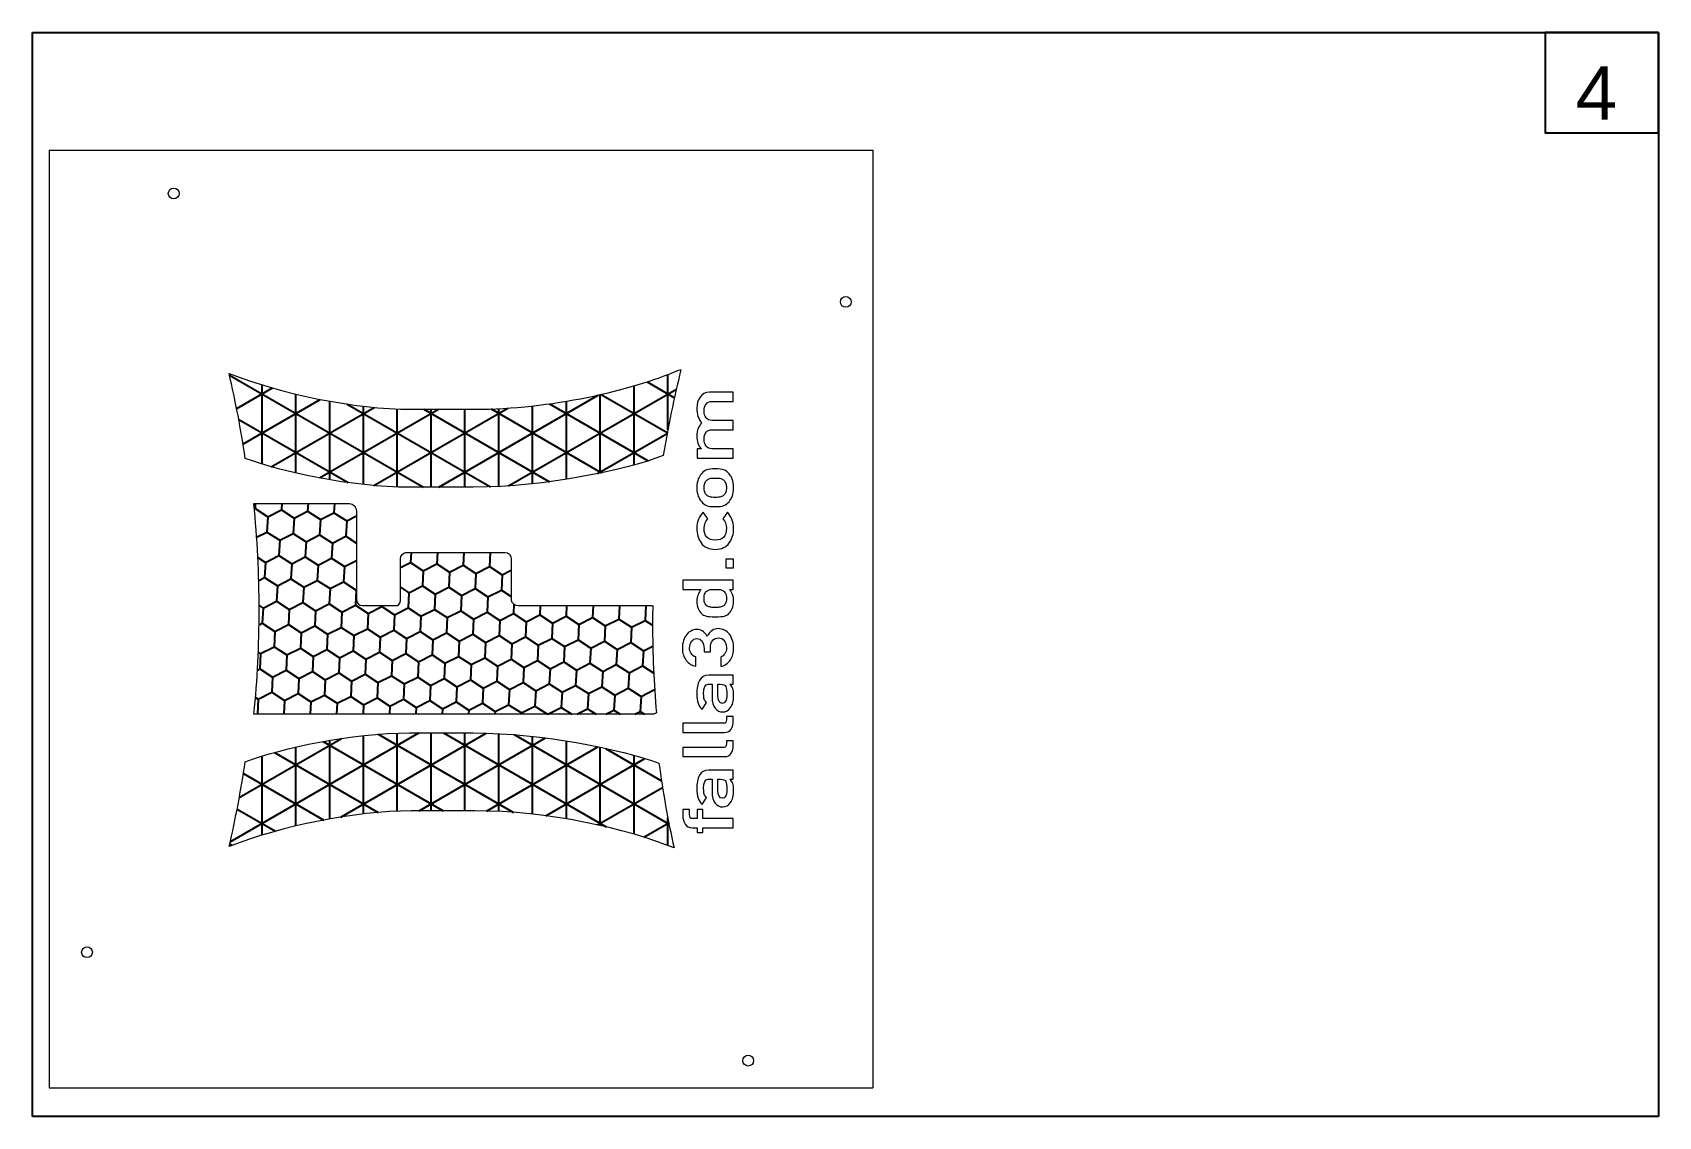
# Model space of a CAD drawing. Header units: millimetres. Extents: x 252 to 852, y 115 to 515.
import ezdxf

# ---------------------------------------------------------------- set-up
doc = ezdxf.new("R2010")
doc.units = ezdxf.units.MM
doc.layers.add('Livello 1', color=1, linetype='Continuous')
doc.styles.get("Standard").update_dxf_attribs({"font": 'Arial.ttf'})

# ---------------------------------------------------------------- blocks, each defined once
blk = doc.blocks.new('block 2')
at = {"layer": 'Livello 1'}
h = blk.add_hatch(dxfattribs=at)
h.set_pattern_fill('NET3', color=256, scale=0.2, style=2)
edge = h.paths.add_edge_path()
edge.add_spline(control_points=[(17.667, -19.849), (17.667, -19.849), (17.667, -18.654), (17.667, -18.654), (17.667, -17.552), (17.386, -16.266), (17.127, -15.566), (16.589, -15.487), (16.058, -15.387), (15.535, -15.265), (15.917, -16.24), (16.204, -17.619), (16.204, -18.685), (16.204, -18.685), (16.204, -19.88), (16.204, -19.88), (16.204, -21.249), (15.875, -22.723), (15.507, -23.619), (16.03, -23.504), (16.562, -23.409), (17.1, -23.337), (17.357, -22.617), (17.667, -21.168), (17.667, -19.849)], knot_values=[0, 0, 0, 0, 1, 1, 1, 2, 2, 2, 3, 3, 3, 4, 4, 4, 5, 5, 5, 6, 6, 6, 7, 7, 7, 8, 8, 8, 8], degree=3, periodic=0)
h = blk.add_hatch(dxfattribs=at)
h.set_pattern_fill('NET3', color=256, scale=0.2, style=2)
edge = h.paths.add_edge_path()
edge.add_spline(control_points=[(24.478, -23.702), (24.097, -22.816), (23.746, -21.291), (23.746, -19.88), (23.746, -19.88), (23.746, -18.685), (23.746, -18.685), (23.746, -17.616), (24.036, -16.231), (24.419, -15.264), (23.895, -15.386), (23.363, -15.487), (22.824, -15.566), (22.564, -16.266), (22.283, -17.552), (22.283, -18.654), (22.283, -18.654), (22.283, -19.849), (22.283, -19.849), (22.283, -21.219), (22.613, -22.73), (22.875, -23.417), (23.421, -23.506), (23.959, -23.617), (24.488, -23.75), (24.488, -23.733), (24.487, -23.722), (24.478, -23.702)], knot_values=[0, 0, 0, 0, 1, 1, 1, 2, 2, 2, 3, 3, 3, 4, 4, 4, 5, 5, 5, 6, 6, 6, 7, 7, 7, 8, 8, 8, 9, 9, 9, 9], degree=3, periodic=0)
h = blk.add_hatch(dxfattribs=at)
h.set_pattern_fill('HONEY', color=256, scale=0.09, angle=177, style=2)
edge = h.paths.add_edge_path()
edge.add_spline(control_points=[(20.055, -23.22), (20.055, -23.213), (20.058, -23.208), (20.058, -23.2), (20.058, -23.2), (20.058, -20.697), (20.058, -20.697), (20.058, -20.635), (20.109, -20.563), (20.161, -20.563), (20.161, -20.563), (20.933, -20.563), (20.933, -20.563), (21.006, -20.563), (21.057, -20.511), (21.057, -20.449), (21.057, -20.449), (21.057, -18.584), (21.057, -18.584), (21.057, -18.533), (20.995, -18.481), (20.944, -18.481), (20.944, -18.481), (20.161, -18.481), (20.161, -18.481), (20.089, -18.481), (20.058, -18.44), (20.058, -18.389), (20.058, -18.389), (20.058, -17.77), (20.058, -17.77), (20.058, -17.698), (20.109, -17.657), (20.171, -17.657), (20.171, -17.657), (21.84, -17.657), (21.84, -17.657), (21.912, -17.657), (21.974, -17.595), (21.974, -17.523), (21.974, -17.523), (21.974, -15.73), (21.974, -15.73), (21.974, -15.729), (21.973, -15.728), (21.973, -15.727), (21.317, -15.794), (20.65, -15.828), (19.975, -15.828), (19.316, -15.828), (18.665, -15.795), (18.023, -15.731), (18.021, -15.741), (18.018, -15.751), (18.018, -15.761), (18.018, -15.761), (18.018, -23.211), (18.018, -23.211), (18.018, -23.24), (18.029, -23.266), (18.044, -23.288), (18.596, -23.241), (19.154, -23.216), (19.718, -23.216), (19.83, -23.216), (19.942, -23.218), (20.055, -23.22)], knot_values=[0, 0, 0, 0, 1, 1, 1, 2, 2, 2, 3, 3, 3, 4, 4, 4, 5, 5, 5, 6, 6, 6, 7, 7, 7, 8, 8, 8, 9, 9, 9, 10, 10, 10, 11, 11, 11, 12, 12, 12, 13, 13, 13, 14, 14, 14, 15, 15, 15, 16, 16, 16, 17, 17, 17, 18, 18, 18, 19, 19, 19, 20, 20, 20, 21, 21, 21, 22, 22, 22, 22], degree=3, periodic=0)
at = {"layer": 'Livello 1', "lineweight": 0}
for points, knots in [([(17.667, -19.849), (17.667, -19.849), (17.667, -18.654), (17.667, -18.654), (17.667, -17.552), (17.386, -16.266), (17.127, -15.566), (16.589, -15.487), (16.058, -15.387), (15.535, -15.265), (15.917, -16.24), (16.204, -17.619), (16.204, -18.685), (16.204, -18.685), (16.204, -19.88), (16.204, -19.88), (16.204, -21.249), (15.875, -22.723), (15.507, -23.619), (16.03, -23.504), (16.562, -23.409), (17.1, -23.337), (17.357, -22.617), (17.667, -21.168), (17.667, -19.849)], [0, 0, 0, 0, 1, 1, 1, 2, 2, 2, 3, 3, 3, 4, 4, 4, 5, 5, 5, 6, 6, 6, 7, 7, 7, 8, 8, 8, 8]), ([(24.478, -23.702), (24.097, -22.816), (23.746, -21.291), (23.746, -19.88), (23.746, -19.88), (23.746, -18.685), (23.746, -18.685), (23.746, -17.616), (24.036, -16.231), (24.419, -15.264), (23.895, -15.386), (23.363, -15.487), (22.824, -15.566), (22.564, -16.266), (22.283, -17.552), (22.283, -18.654), (22.283, -18.654), (22.283, -19.849), (22.283, -19.849), (22.283, -21.219), (22.613, -22.73), (22.875, -23.417), (23.421, -23.506), (23.959, -23.617), (24.488, -23.75), (24.488, -23.733), (24.487, -23.722), (24.478, -23.702)], [0, 0, 0, 0, 1, 1, 1, 2, 2, 2, 3, 3, 3, 4, 4, 4, 5, 5, 5, 6, 6, 6, 7, 7, 7, 8, 8, 8, 9, 9, 9, 9]), ([(20.055, -23.22), (20.055, -23.213), (20.058, -23.208), (20.058, -23.2), (20.058, -23.2), (20.058, -20.697), (20.058, -20.697), (20.058, -20.635), (20.109, -20.563), (20.161, -20.563), (20.161, -20.563), (20.933, -20.563), (20.933, -20.563), (21.006, -20.563), (21.057, -20.511), (21.057, -20.449), (21.057, -20.449), (21.057, -18.584), (21.057, -18.584), (21.057, -18.533), (20.995, -18.481), (20.944, -18.481), (20.944, -18.481), (20.161, -18.481), (20.161, -18.481), (20.089, -18.481), (20.058, -18.44), (20.058, -18.389), (20.058, -18.389), (20.058, -17.77), (20.058, -17.77), (20.058, -17.698), (20.109, -17.657), (20.171, -17.657), (20.171, -17.657), (21.84, -17.657), (21.84, -17.657), (21.912, -17.657), (21.974, -17.595), (21.974, -17.523), (21.974, -17.523), (21.974, -15.73), (21.974, -15.73), (21.974, -15.729), (21.973, -15.728), (21.973, -15.727), (21.317, -15.794), (20.65, -15.828), (19.975, -15.828), (19.316, -15.828), (18.665, -15.795), (18.023, -15.731), (18.021, -15.741), (18.018, -15.751), (18.018, -15.761), (18.018, -15.761), (18.018, -23.211), (18.018, -23.211), (18.018, -23.24), (18.029, -23.266), (18.044, -23.288), (18.596, -23.241), (19.154, -23.216), (19.718, -23.216), (19.83, -23.216), (19.942, -23.218), (20.055, -23.22)], [0, 0, 0, 0, 1, 1, 1, 2, 2, 2, 3, 3, 3, 4, 4, 4, 5, 5, 5, 6, 6, 6, 7, 7, 7, 8, 8, 8, 9, 9, 9, 10, 10, 10, 11, 11, 11, 12, 12, 12, 13, 13, 13, 14, 14, 14, 15, 15, 15, 16, 16, 16, 17, 17, 17, 18, 18, 18, 19, 19, 19, 20, 20, 20, 21, 21, 21, 22, 22, 22, 22])]:
    blk.add_open_spline(points, degree=3, knots=knots, dxfattribs=at)
blk = doc.blocks.new('block 3')
at = {"layer": 'Livello 1', "lineweight": 0}
blk.add_lwpolyline([(20.765, -24.596), (20.938, -24.596), (20.938, -24.732), (20.765, -24.732), (20.765, -24.596)], dxfattribs=at)
for points, knots in [([(15.885, -24.161), (15.885, -24.161), (15.798, -24.161), (15.798, -24.161), (15.798, -24.161), (15.798, -24.057), (15.798, -24.057), (15.798, -24.057), (15.885, -24.057), (15.885, -24.057), (15.885, -24.057), (15.885, -23.968), (15.885, -23.968), (15.885, -23.904), (15.908, -23.856), (15.954, -23.826), (15.998, -23.798), (16.053, -23.784), (16.12, -23.784), (16.12, -23.784), (16.232, -23.784), (16.232, -23.784), (16.232, -23.784), (16.232, -23.911), (16.232, -23.911), (16.232, -23.911), (16.133, -23.911), (16.133, -23.911), (16.081, -23.91), (16.056, -23.929), (16.058, -23.967), (16.058, -23.967), (16.058, -24.057), (16.058, -24.057), (16.058, -24.057), (16.232, -24.057), (16.232, -24.057), (16.232, -24.057), (16.232, -24.161), (16.232, -24.161), (16.232, -24.161), (16.058, -24.161), (16.058, -24.161), (16.058, -24.161), (16.058, -24.732), (16.058, -24.732), (16.058, -24.732), (15.885, -24.732), (15.885, -24.732), (15.885, -24.732), (15.885, -24.161), (15.885, -24.161)], [0, 0, 0, 0, 1, 1, 1, 2, 2, 2, 3, 3, 3, 4, 4, 4, 5, 5, 5, 6, 6, 6, 7, 7, 7, 8, 8, 8, 9, 9, 9, 10, 10, 10, 11, 11, 11, 12, 12, 12, 13, 13, 13, 14, 14, 14, 15, 15, 15, 16, 16, 16, 17, 17, 17, 17]), ([(17.223, -23.784), (17.223, -23.784), (17.396, -23.784), (17.396, -23.784), (17.396, -23.784), (17.396, -24.558), (17.396, -24.558), (17.396, -24.589), (17.418, -24.604), (17.461, -24.604), (17.461, -24.604), (17.521, -24.604), (17.521, -24.604), (17.521, -24.604), (17.521, -24.732), (17.521, -24.732), (17.521, -24.732), (17.444, -24.732), (17.444, -24.732), (17.381, -24.732), (17.329, -24.719), (17.288, -24.695), (17.245, -24.67), (17.223, -24.628), (17.223, -24.568), (17.223, -24.568), (17.223, -23.784), (17.223, -23.784)], [0, 0, 0, 0, 1, 1, 1, 2, 2, 2, 3, 3, 3, 4, 4, 4, 5, 5, 5, 6, 6, 6, 7, 7, 7, 8, 8, 8, 9, 9, 9, 9]), ([(17.676, -23.784), (17.676, -23.784), (17.849, -23.784), (17.849, -23.784), (17.849, -23.784), (17.849, -24.558), (17.849, -24.558), (17.849, -24.589), (17.871, -24.604), (17.914, -24.604), (17.914, -24.604), (17.974, -24.604), (17.974, -24.604), (17.974, -24.604), (17.974, -24.732), (17.974, -24.732), (17.974, -24.732), (17.897, -24.732), (17.897, -24.732), (17.834, -24.732), (17.782, -24.719), (17.741, -24.695), (17.697, -24.67), (17.676, -24.628), (17.676, -24.568), (17.676, -24.568), (17.676, -23.784), (17.676, -23.784)], [0, 0, 0, 0, 1, 1, 1, 2, 2, 2, 3, 3, 3, 4, 4, 4, 5, 5, 5, 6, 6, 6, 7, 7, 7, 8, 8, 8, 9, 9, 9, 9]), ([(19.192, -24.184), (19.192, -24.184), (19.252, -24.184), (19.252, -24.184), (19.311, -24.184), (19.357, -24.171), (19.39, -24.145), (19.422, -24.12), (19.439, -24.088), (19.439, -24.048), (19.438, -24.008), (19.421, -23.975), (19.388, -23.95), (19.355, -23.925), (19.313, -23.912), (19.262, -23.911), (19.225, -23.911), (19.191, -23.921), (19.16, -23.939), (19.128, -23.958), (19.107, -23.987), (19.096, -24.026), (19.096, -24.026), (18.922, -24.026), (18.922, -24.026), (18.931, -23.956), (18.967, -23.897), (19.031, -23.849), (19.093, -23.801), (19.168, -23.777), (19.255, -23.776), (19.365, -23.777), (19.452, -23.804), (19.517, -23.859), (19.579, -23.911), (19.611, -23.974), (19.612, -24.046), (19.612, -24.082), (19.603, -24.117), (19.586, -24.151), (19.566, -24.185), (19.53, -24.215), (19.479, -24.241), (19.532, -24.267), (19.57, -24.299), (19.593, -24.335), (19.615, -24.371), (19.626, -24.41), (19.626, -24.449), (19.625, -24.538), (19.59, -24.608), (19.521, -24.659), (19.453, -24.712), (19.366, -24.738), (19.259, -24.739), (19.176, -24.739), (19.103, -24.719), (19.04, -24.677), (18.976, -24.636), (18.935, -24.575), (18.916, -24.497), (18.916, -24.497), (19.09, -24.497), (19.09, -24.497), (19.105, -24.528), (19.127, -24.554), (19.155, -24.574), (19.184, -24.594), (19.222, -24.604), (19.27, -24.604), (19.321, -24.604), (19.364, -24.591), (19.399, -24.563), (19.434, -24.537), (19.452, -24.501), (19.453, -24.454), (19.452, -24.405), (19.434, -24.368), (19.399, -24.342), (19.364, -24.316), (19.32, -24.303), (19.266, -24.303), (19.266, -24.303), (19.192, -24.303), (19.192, -24.303), (19.192, -24.303), (19.192, -24.184), (19.192, -24.184)], [0, 0, 0, 0, 1, 1, 1, 2, 2, 2, 3, 3, 3, 4, 4, 4, 5, 5, 5, 6, 6, 6, 7, 7, 7, 8, 8, 8, 9, 9, 9, 10, 10, 10, 11, 11, 11, 12, 12, 12, 13, 13, 13, 14, 14, 14, 15, 15, 15, 16, 16, 16, 17, 17, 17, 18, 18, 18, 19, 19, 19, 20, 20, 20, 21, 21, 21, 22, 22, 22, 23, 23, 23, 24, 24, 24, 25, 25, 25, 26, 26, 26, 27, 27, 27, 28, 28, 28, 29, 29, 29, 29]), ([(20.364, -24.661), (20.307, -24.712), (20.232, -24.738), (20.141, -24.739), (20.089, -24.738), (20.044, -24.73), (20.007, -24.714), (19.968, -24.698), (19.936, -24.677), (19.91, -24.651), (19.886, -24.63), (19.87, -24.601), (19.863, -24.565), (19.853, -24.53), (19.849, -24.473), (19.849, -24.393), (19.849, -24.312), (19.853, -24.254), (19.863, -24.22), (19.87, -24.186), (19.886, -24.158), (19.91, -24.136), (19.959, -24.08), (20.035, -24.05), (20.141, -24.048), (20.185, -24.048), (20.226, -24.055), (20.263, -24.07), (20.298, -24.085), (20.332, -24.104), (20.364, -24.128), (20.364, -24.128), (20.364, -23.784), (20.364, -23.784), (20.364, -23.784), (20.537, -23.784), (20.537, -23.784), (20.537, -23.784), (20.537, -24.732), (20.537, -24.732), (20.537, -24.732), (20.364, -24.732), (20.364, -24.732), (20.364, -24.732), (20.364, -24.661), (20.364, -24.661)], [0, 0, 0, 0, 1, 1, 1, 2, 2, 2, 3, 3, 3, 4, 4, 4, 5, 5, 5, 6, 6, 6, 7, 7, 7, 8, 8, 8, 9, 9, 9, 10, 10, 10, 11, 11, 11, 12, 12, 12, 13, 13, 13, 14, 14, 14, 15, 15, 15, 15]), ([(16.798, -24.672), (16.798, -24.672), (16.795, -24.672), (16.795, -24.672), (16.779, -24.695), (16.754, -24.712), (16.72, -24.722), (16.687, -24.734), (16.641, -24.739), (16.583, -24.739), (16.486, -24.738), (16.412, -24.719), (16.36, -24.68), (16.305, -24.641), (16.278, -24.593), (16.278, -24.533), (16.278, -24.477), (16.302, -24.43), (16.349, -24.392), (16.397, -24.354), (16.467, -24.335), (16.558, -24.334), (16.558, -24.334), (16.798, -24.334), (16.798, -24.334), (16.798, -24.334), (16.798, -24.263), (16.798, -24.263), (16.799, -24.203), (16.74, -24.174), (16.621, -24.176), (16.578, -24.176), (16.544, -24.179), (16.519, -24.186), (16.493, -24.194), (16.473, -24.208), (16.458, -24.228), (16.458, -24.228), (16.322, -24.147), (16.322, -24.147), (16.388, -24.079), (16.485, -24.047), (16.613, -24.048), (16.721, -24.047), (16.808, -24.064), (16.873, -24.096), (16.937, -24.13), (16.97, -24.188), (16.971, -24.271), (16.971, -24.271), (16.971, -24.732), (16.971, -24.732), (16.971, -24.732), (16.798, -24.732), (16.798, -24.732), (16.798, -24.732), (16.798, -24.672), (16.798, -24.672)], [0, 0, 0, 0, 1, 1, 1, 2, 2, 2, 3, 3, 3, 4, 4, 4, 5, 5, 5, 6, 6, 6, 7, 7, 7, 8, 8, 8, 9, 9, 9, 10, 10, 10, 11, 11, 11, 12, 12, 12, 13, 13, 13, 14, 14, 14, 15, 15, 15, 16, 16, 16, 17, 17, 17, 18, 18, 18, 19, 19, 19, 19]), ([(18.581, -24.672), (18.581, -24.672), (18.578, -24.672), (18.578, -24.672), (18.562, -24.695), (18.537, -24.712), (18.503, -24.722), (18.47, -24.734), (18.424, -24.739), (18.365, -24.739), (18.269, -24.738), (18.195, -24.719), (18.143, -24.68), (18.088, -24.641), (18.061, -24.593), (18.061, -24.533), (18.061, -24.477), (18.085, -24.43), (18.132, -24.392), (18.18, -24.354), (18.249, -24.335), (18.341, -24.334), (18.341, -24.334), (18.581, -24.334), (18.581, -24.334), (18.581, -24.334), (18.581, -24.263), (18.581, -24.263), (18.582, -24.203), (18.523, -24.174), (18.404, -24.176), (18.361, -24.176), (18.327, -24.179), (18.302, -24.186), (18.276, -24.194), (18.256, -24.208), (18.241, -24.228), (18.241, -24.228), (18.105, -24.147), (18.105, -24.147), (18.17, -24.079), (18.267, -24.047), (18.396, -24.048), (18.504, -24.047), (18.591, -24.064), (18.655, -24.096), (18.72, -24.13), (18.753, -24.188), (18.754, -24.271), (18.754, -24.271), (18.754, -24.732), (18.754, -24.732), (18.754, -24.732), (18.581, -24.732), (18.581, -24.732), (18.581, -24.732), (18.581, -24.672), (18.581, -24.672)], [0, 0, 0, 0, 1, 1, 1, 2, 2, 2, 3, 3, 3, 4, 4, 4, 5, 5, 5, 6, 6, 6, 7, 7, 7, 8, 8, 8, 9, 9, 9, 10, 10, 10, 11, 11, 11, 12, 12, 12, 13, 13, 13, 14, 14, 14, 15, 15, 15, 16, 16, 16, 17, 17, 17, 18, 18, 18, 19, 19, 19, 19]), ([(21.815, -24.623), (21.777, -24.657), (21.733, -24.684), (21.682, -24.705), (21.631, -24.727), (21.572, -24.738), (21.505, -24.739), (21.403, -24.739), (21.314, -24.712), (21.237, -24.658), (21.158, -24.604), (21.117, -24.516), (21.115, -24.395), (21.117, -24.272), (21.158, -24.183), (21.237, -24.128), (21.314, -24.074), (21.403, -24.047), (21.505, -24.048), (21.572, -24.049), (21.631, -24.06), (21.682, -24.081), (21.733, -24.102), (21.777, -24.13), (21.815, -24.166), (21.815, -24.166), (21.687, -24.255), (21.687, -24.255), (21.643, -24.209), (21.585, -24.185), (21.512, -24.183), (21.364, -24.182), (21.29, -24.252), (21.287, -24.395), (21.29, -24.537), (21.364, -24.606), (21.512, -24.604), (21.585, -24.603), (21.643, -24.58), (21.687, -24.534), (21.687, -24.534), (21.815, -24.623), (21.815, -24.623)], [0, 0, 0, 0, 1, 1, 1, 2, 2, 2, 3, 3, 3, 4, 4, 4, 5, 5, 5, 6, 6, 6, 7, 7, 7, 8, 8, 8, 9, 9, 9, 10, 10, 10, 11, 11, 11, 12, 12, 12, 13, 13, 13, 14, 14, 14, 14]), ([(21.917, -24.394), (21.917, -24.322), (21.924, -24.268), (21.939, -24.229), (21.955, -24.192), (21.978, -24.161), (22.011, -24.135), (22.034, -24.113), (22.068, -24.093), (22.11, -24.075), (22.152, -24.058), (22.206, -24.049), (22.272, -24.048), (22.34, -24.049), (22.395, -24.058), (22.437, -24.075), (22.479, -24.093), (22.511, -24.113), (22.534, -24.135), (22.568, -24.161), (22.592, -24.192), (22.606, -24.23), (22.62, -24.268), (22.627, -24.322), (22.627, -24.394), (22.627, -24.465), (22.62, -24.519), (22.606, -24.556), (22.592, -24.593), (22.568, -24.626), (22.533, -24.653), (22.522, -24.663), (22.509, -24.673), (22.493, -24.682), (22.478, -24.693), (22.46, -24.702), (22.437, -24.71), (22.395, -24.729), (22.34, -24.738), (22.272, -24.739), (22.206, -24.738), (22.152, -24.729), (22.11, -24.71), (22.067, -24.693), (22.034, -24.674), (22.01, -24.653), (21.978, -24.626), (21.955, -24.593), (21.939, -24.556), (21.924, -24.519), (21.917, -24.465), (21.917, -24.394)], [0, 0, 0, 0, 1, 1, 1, 2, 2, 2, 3, 3, 3, 4, 4, 4, 5, 5, 5, 6, 6, 6, 7, 7, 7, 8, 8, 8, 9, 9, 9, 10, 10, 10, 11, 11, 11, 12, 12, 12, 13, 13, 13, 14, 14, 14, 15, 15, 15, 16, 16, 16, 17, 17, 17, 17]), ([(22.83, -24.057), (22.83, -24.057), (23.003, -24.057), (23.003, -24.057), (23.003, -24.057), (23.003, -24.128), (23.003, -24.128), (23.003, -24.128), (23.007, -24.128), (23.007, -24.128), (23.066, -24.075), (23.143, -24.048), (23.239, -24.048), (23.301, -24.049), (23.351, -24.057), (23.388, -24.072), (23.425, -24.089), (23.459, -24.111), (23.49, -24.137), (23.56, -24.077), (23.653, -24.047), (23.771, -24.048), (23.844, -24.048), (23.912, -24.068), (23.973, -24.108), (24.033, -24.147), (24.065, -24.206), (24.067, -24.283), (24.067, -24.283), (24.067, -24.732), (24.067, -24.732), (24.067, -24.732), (23.894, -24.732), (23.894, -24.732), (23.894, -24.732), (23.894, -24.329), (23.894, -24.329), (23.894, -24.282), (23.877, -24.246), (23.844, -24.221), (23.811, -24.196), (23.768, -24.183), (23.716, -24.183), (23.664, -24.183), (23.621, -24.196), (23.587, -24.221), (23.553, -24.246), (23.536, -24.282), (23.536, -24.329), (23.536, -24.329), (23.536, -24.732), (23.536, -24.732), (23.536, -24.732), (23.363, -24.732), (23.363, -24.732), (23.363, -24.732), (23.363, -24.329), (23.363, -24.329), (23.363, -24.282), (23.346, -24.246), (23.313, -24.221), (23.279, -24.196), (23.236, -24.183), (23.184, -24.183), (23.132, -24.183), (23.089, -24.196), (23.056, -24.221), (23.021, -24.246), (23.003, -24.282), (23.003, -24.329), (23.003, -24.329), (23.003, -24.732), (23.003, -24.732), (23.003, -24.732), (22.83, -24.732), (22.83, -24.732), (22.83, -24.732), (22.83, -24.057), (22.83, -24.057)], [0, 0, 0, 0, 1, 1, 1, 2, 2, 2, 3, 3, 3, 4, 4, 4, 5, 5, 5, 6, 6, 6, 7, 7, 7, 8, 8, 8, 9, 9, 9, 10, 10, 10, 11, 11, 11, 12, 12, 12, 13, 13, 13, 14, 14, 14, 15, 15, 15, 16, 16, 16, 17, 17, 17, 18, 18, 18, 19, 19, 19, 20, 20, 20, 21, 21, 21, 22, 22, 22, 23, 23, 23, 24, 24, 24, 25, 25, 25, 26, 26, 26, 26]), ([(20.193, -24.183), (20.152, -24.183), (20.121, -24.189), (20.1, -24.2), (20.076, -24.212), (20.058, -24.228), (20.047, -24.248), (20.037, -24.268), (20.03, -24.291), (20.027, -24.315), (20.023, -24.34), (20.022, -24.367), (20.022, -24.394), (20.022, -24.419), (20.023, -24.444), (20.027, -24.469), (20.03, -24.494), (20.037, -24.517), (20.047, -24.538), (20.058, -24.557), (20.076, -24.573), (20.1, -24.586), (20.121, -24.598), (20.152, -24.604), (20.193, -24.604), (20.234, -24.604), (20.267, -24.598), (20.291, -24.585), (20.314, -24.572), (20.331, -24.555), (20.34, -24.535), (20.351, -24.515), (20.358, -24.492), (20.362, -24.467), (20.363, -24.442), (20.364, -24.417), (20.364, -24.394), (20.364, -24.367), (20.363, -24.342), (20.362, -24.318), (20.358, -24.295), (20.351, -24.272), (20.34, -24.252), (20.331, -24.232), (20.314, -24.215), (20.291, -24.202), (20.267, -24.19), (20.234, -24.183), (20.193, -24.183)], [0, 0, 0, 0, 1, 1, 1, 2, 2, 2, 3, 3, 3, 4, 4, 4, 5, 5, 5, 6, 6, 6, 7, 7, 7, 8, 8, 8, 9, 9, 9, 10, 10, 10, 11, 11, 11, 12, 12, 12, 13, 13, 13, 14, 14, 14, 15, 15, 15, 16, 16, 16, 16]), ([(22.454, -24.395), (22.454, -24.347), (22.451, -24.311), (22.446, -24.289), (22.44, -24.268), (22.429, -24.249), (22.412, -24.233), (22.399, -24.218), (22.38, -24.206), (22.355, -24.197), (22.331, -24.188), (22.303, -24.183), (22.272, -24.183), (22.242, -24.183), (22.215, -24.188), (22.19, -24.197), (22.166, -24.206), (22.147, -24.218), (22.132, -24.233), (22.117, -24.249), (22.106, -24.268), (22.1, -24.289), (22.093, -24.311), (22.09, -24.346), (22.09, -24.394), (22.09, -24.44), (22.093, -24.475), (22.1, -24.497), (22.106, -24.519), (22.117, -24.538), (22.132, -24.555), (22.147, -24.568), (22.166, -24.58), (22.19, -24.59), (22.215, -24.599), (22.242, -24.604), (22.272, -24.604), (22.303, -24.604), (22.331, -24.599), (22.355, -24.59), (22.38, -24.58), (22.399, -24.568), (22.412, -24.555), (22.429, -24.538), (22.44, -24.519), (22.446, -24.497), (22.451, -24.475), (22.454, -24.441), (22.454, -24.395)], [0, 0, 0, 0, 1, 1, 1, 2, 2, 2, 3, 3, 3, 4, 4, 4, 5, 5, 5, 6, 6, 6, 7, 7, 7, 8, 8, 8, 9, 9, 9, 10, 10, 10, 11, 11, 11, 12, 12, 12, 13, 13, 13, 14, 14, 14, 15, 15, 15, 16, 16, 16, 16]), ([(16.798, -24.445), (16.798, -24.445), (16.59, -24.445), (16.59, -24.445), (16.489, -24.447), (16.44, -24.474), (16.441, -24.527), (16.441, -24.55), (16.454, -24.569), (16.48, -24.585), (16.505, -24.603), (16.546, -24.612), (16.604, -24.612), (16.676, -24.613), (16.728, -24.606), (16.758, -24.592), (16.785, -24.577), (16.798, -24.545), (16.798, -24.494), (16.798, -24.494), (16.798, -24.445), (16.798, -24.445)], [0, 0, 0, 0, 1, 1, 1, 2, 2, 2, 3, 3, 3, 4, 4, 4, 5, 5, 5, 6, 6, 6, 7, 7, 7, 7]), ([(18.581, -24.445), (18.581, -24.445), (18.373, -24.445), (18.373, -24.445), (18.272, -24.447), (18.222, -24.474), (18.223, -24.527), (18.223, -24.55), (18.236, -24.569), (18.262, -24.585), (18.287, -24.603), (18.329, -24.612), (18.386, -24.612), (18.459, -24.613), (18.51, -24.606), (18.54, -24.592), (18.567, -24.577), (18.581, -24.545), (18.581, -24.494), (18.581, -24.494), (18.581, -24.445), (18.581, -24.445)], [0, 0, 0, 0, 1, 1, 1, 2, 2, 2, 3, 3, 3, 4, 4, 4, 5, 5, 5, 6, 6, 6, 7, 7, 7, 7])]:
    blk.add_open_spline(points, degree=3, knots=knots, dxfattribs=at)

msp = doc.modelspace()

# ---------------------------------------------------------------- linework, layer by layer
for p, q in [((252.19, 115.18), (252.19, 515.18)), ((252.19, 515.18), (852.19, 515.18)), ((852.19, 515.18), (852.19, 115.18)), ((852.19, 115.18), (252.19, 115.18))]:
    msp.add_line(p, q)
at = {"color": 7, "linetype": 'Continuous', "lineweight": 15}
for p, q in [((258.29, 471.79), (258.29, 125.79)), ((258.29, 471.79), (562.29, 471.79)), ((562.29, 471.79), (562.29, 125.79)), ((258.29, 125.79), (562.29, 125.79))]:
    msp.add_line(p, q, dxfattribs=at)
msp.add_lwpolyline([(852.19, 515.18), (810.41, 515.18), (810.41, 478.21), (852.19, 478.21)], close=True)
for centre in [(304.29, 455.79), (552.29, 415.79), (272.29, 175.79), (516.29, 135.79)]:
    msp.add_circle(centre, 2, dxfattribs=at)

# ---------------------------------------------------------------- block references
at = {"color": 1, "xscale": 19.64911596178324, "yscale": 19.64911596178324, "zscale": 19.64911596178324, "rotation": 90}
for name in ['block 2', 'block 3']:
    msp.add_blockref(name, (24.81, -90.44), dxfattribs=at)

# ---------------------------------------------------------------- texts
msp.add_text('4', height=19.71).set_placement((821.62, 482.99))

doc.saveas('drawing.dxf')
